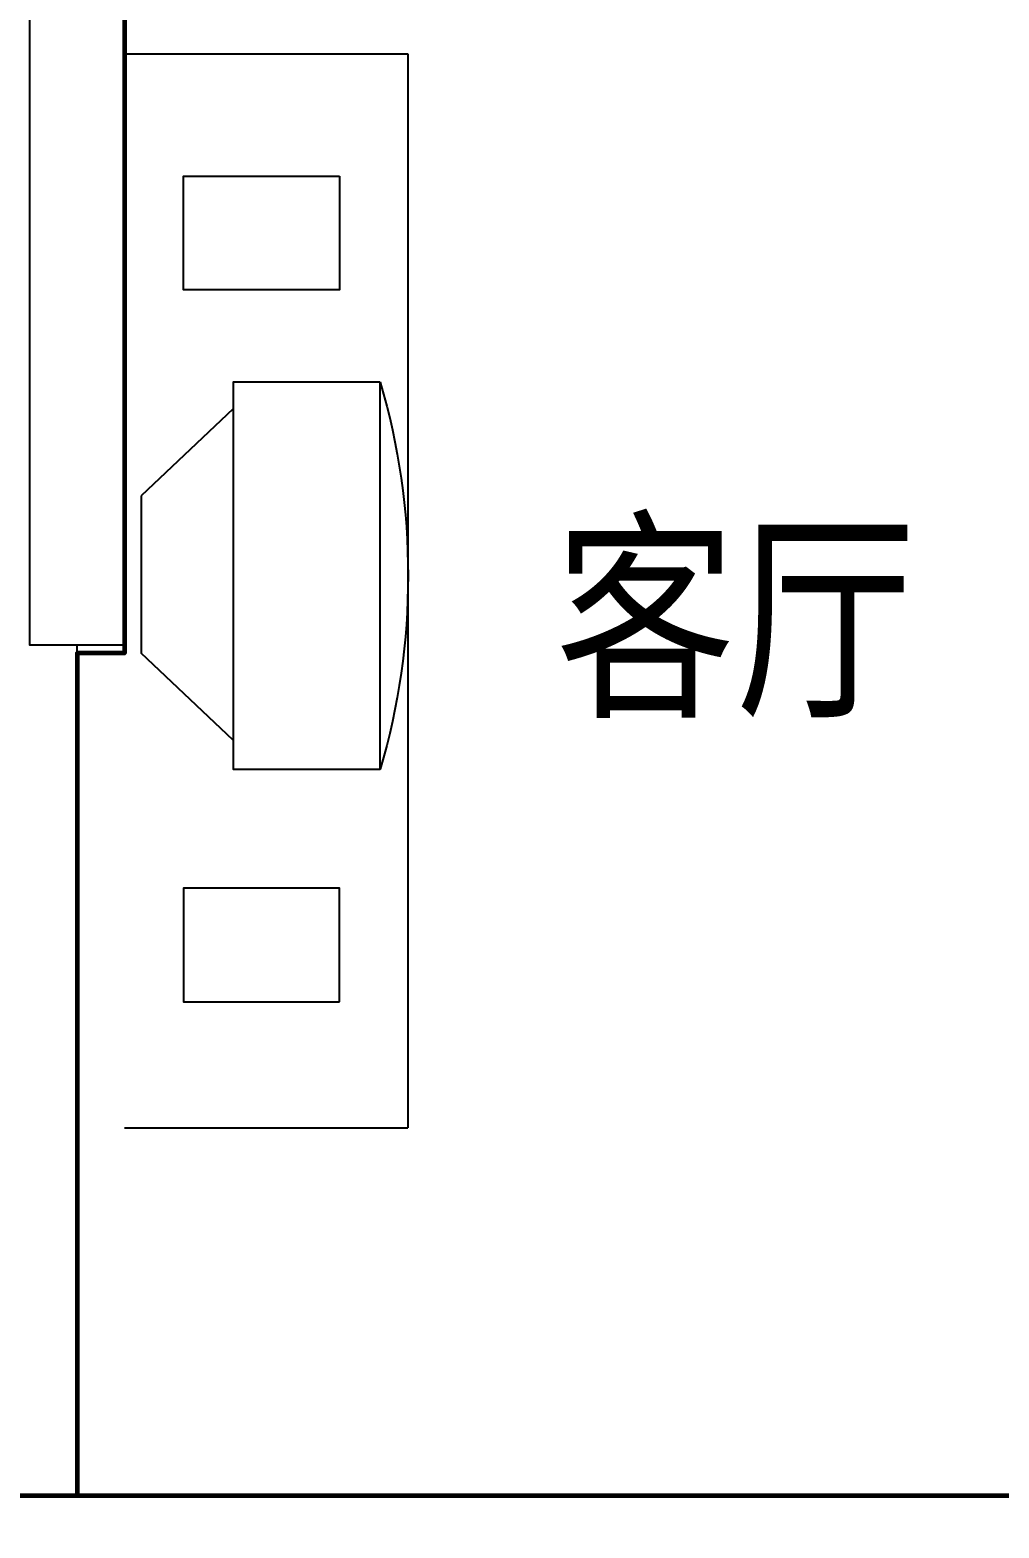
# Model space of a CAD drawing. Extents: x -355483 to -326583, y -641147 to -611949.
# Drawn here: x -348883 to -346832, y -617018 to -613847 of the extents above; entities that cross this region are included whole.
import ezdxf

# ---------------------------------------------------------------- set-up
doc = ezdxf.new("R2010")
doc.units = 0
doc.header["$LTSCALE"] = 1000
doc.header["$MEASUREMENT"] = 0
doc.layers.get('0').update_dxf_attribs({"linetype": 'CONTINUOUS'})
doc.layers.add('GT_客厅', color=2, linetype='CONTINUOUS', lineweight=60)
doc.layers.add('GT_过道', color=30, linetype='CONTINUOUS', lineweight=60)
for name, color, linetype in [('JG', 8, 'CONTINUOUS'), ('JIAJU', 252, 'CONTINUOUS'), ('PL', 8, 'CONTINUOUS'), ('PUB_TEXT', 7, 'CONTINUOUS'), ('WALL', 2, 'CONTINUOUS')]:
    doc.layers.add(name, color=color, linetype=linetype)
doc.styles.add('-黑体', font='simhei.ttf', dxfattribs={"width": 0.7})
doc.styles.add('DIM_FONT', font='ROMAND.shx', dxfattribs={"width": 0.7})

# ---------------------------------------------------------------- blocks, each defined once
blk = doc.blocks.new('U_B6PVR')
at = {"layer": 'PL'}
for p, q in [((0, 2273), (600, 2273)), ((600, 0), (600, 2273)), ((230.1, 1452.6), (35.2, 1268.2)), ((35.2, 935.6), (35.2, 1268.2)), ((230.1, 751.3), (35.2, 935.6)), ((0, 0), (600, 0))]:
    blk.add_line(p, q, dxfattribs=at)
for points in [[(454.9, 2005.9), (454.9, 1765.9), (124.9, 1765.9), (124.9, 2005.9)], [(541.5, 694.8), (230.1, 694.8), (230.1, 1513.9), (541.5, 1513.9)], [(454.9, 259.1), (454.9, 499.1), (124.9, 499.1), (124.9, 259.1)]]:
    blk.add_lwpolyline(points, close=True, dxfattribs=at)
blk.add_arc((-851.6, 1104.4), 1452, 343.6171, 16.3829, dxfattribs=at)
at = {"color": 5, "style": 'DIM_FONT', "width": 0.8, "flags": 9}
for tag in ['YSIZE', 'XSIZE']:
    blk.add_attdef(tag, (0, 0), '', height=0.5, dxfattribs=at)
blk = doc.blocks.new('_C19XRJ')
at = {"layer": 'JIAJU', "rotation": 180}
blk.add_blockref('U_B6PVR', (600, 0), dxfattribs=at)
at = {"style": 'DIM_FONT', "width": 0.8, "flags": 9}
for tag in ['YSIZE', 'XSIZE']:
    blk.add_attdef(tag, (0, 0), '', height=0.5, dxfattribs=at)

msp = doc.modelspace()

# ---------------------------------------------------------------- linework, layer by layer
at = {"layer": 'GT_客厅'}
msp.add_lwpolyline([(-348683.1, -613349), (-348683.1, -615166), (-348783.1, -615166), (-348783.1, -616949), (-344683.1, -616949), (-344683.1, -613349), (-348683.1, -613349)], dxfattribs=at)
at = {"layer": 'GT_过道'}
msp.add_lwpolyline([(-344683.1, -616949), (-344683.1, -617949), (-350483.1, -617949), (-350483.1, -616949), (-344683.1, -616949)], dxfattribs=at)
at = {"layer": 'WALL'}
for q in [(-348783.1, -615149), (-348983.1, -616949)]:
    msp.add_line((-348783.1, -616949), q, dxfattribs=at)
msp.add_lwpolyline([(-348683.1, -613149), (-347983.1, -613149), (-347983.1, -613349), (-348683.1, -613349), (-348683.1, -615149), (-348883.1, -615149), (-348883.1, -613149)], close=True, dxfattribs=at)

# ---------------------------------------------------------------- block references
at = {"layer": 'JG', "xscale": -1}
msp.add_blockref('_C19XRJ', (-348083.2, -613897.7), dxfattribs=at)

# ---------------------------------------------------------------- texts
at = {"layer": 'PUB_TEXT', "linetype": 'Continuous', "style": '-黑体', "width": 0.8}
msp.add_text('客厅', height=350, dxfattribs=at).set_placement((-347771.7, -615265.2))

doc.saveas('drawing.dxf')
